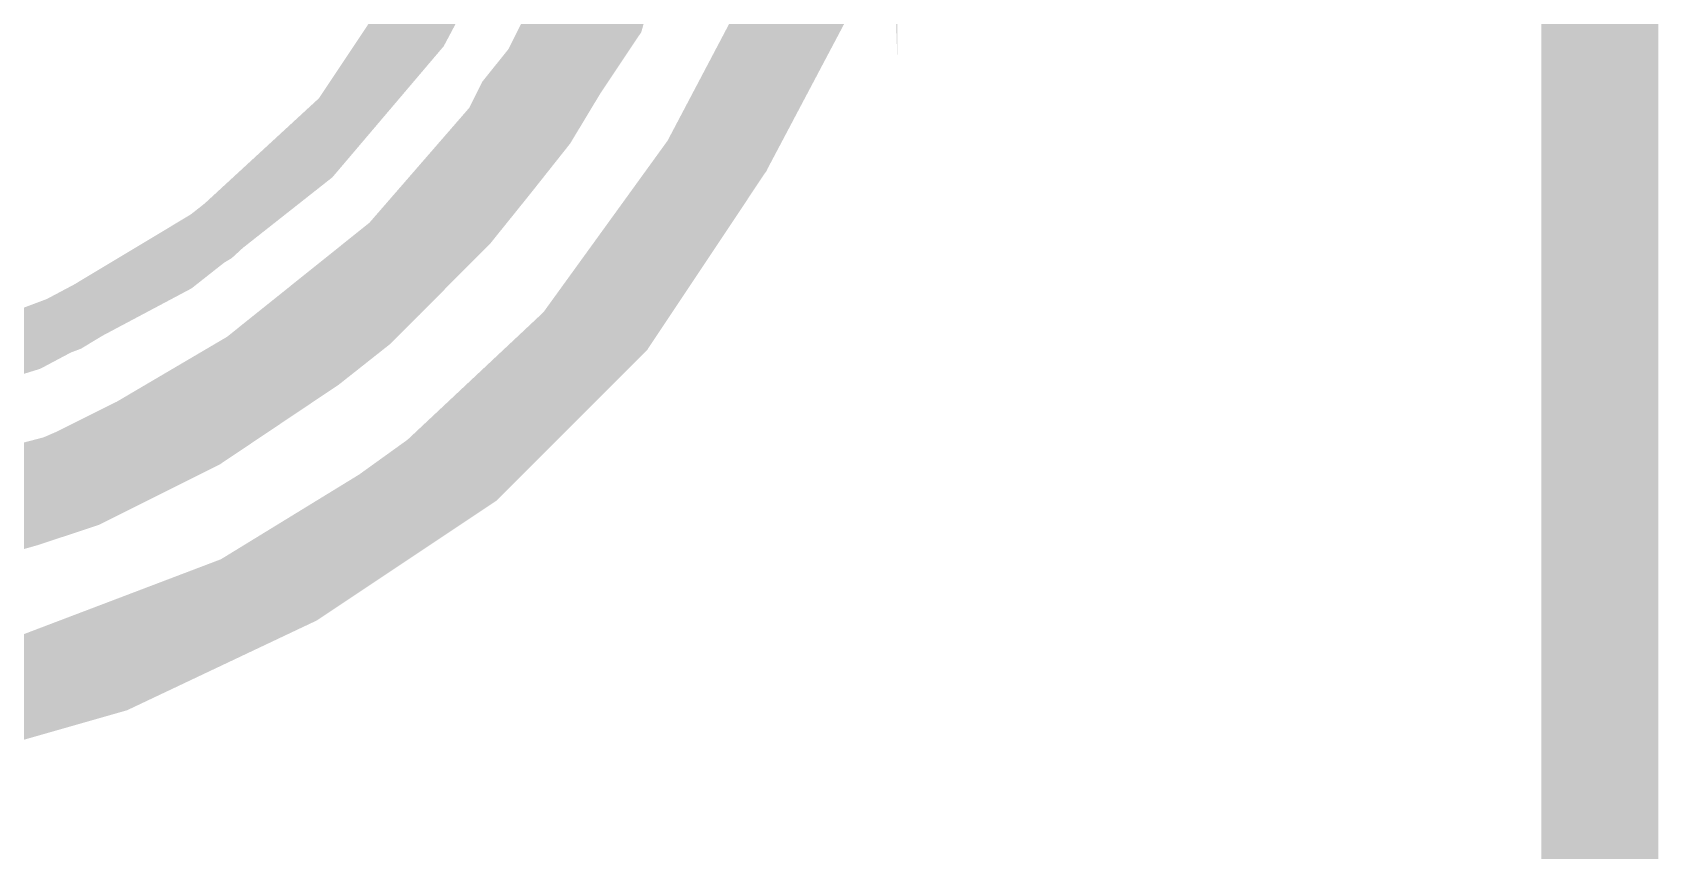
# Model space of a CAD drawing. Extents: x 0.1 to 11.6, y 0.3 to 16.2.
# Drawn here: x 8.1806 to 8.4584, y 14.473 to 14.6128 of the extents above; entities that cross this region are included whole.
import ezdxf

# ---------------------------------------------------------------- set-up
doc = ezdxf.new("R2010")
doc.units = 0
doc.header["$MEASUREMENT"] = 0

msp = doc.modelspace()

# ---------------------------------------------------------------- linework, layer by layer
at = {"color": 0, "const_width": 0.01}
for points in [[(8.32167, 14.9783), (8.32335, 14.925), (8.32335, 14.9283)], [(8.15668, 14.4983), (8.19168, 14.5067), (8.22331, 14.5217), (8.25331, 14.5433), (8.27832, 14.5683), (8.29833, 14.5983), (8.31332, 14.6317), (8.32167, 14.6667), (8.32335, 14.7017), (8.31836, 14.7383), (8.30832, 14.7717), (8.28999, 14.8033), (8.26833, 14.8317), (8.24164, 14.855), (8.21001, 14.8733), (8.17665, 14.8867), (8.14165, 14.8917)], [(8.45335, 14.86), (8.45335, 12.1583)], [(8.15668, 14.5317), (8.18832, 14.54), (8.21669, 14.5567), (8.24164, 14.5767), (8.26335, 14.6017), (8.27832, 14.63), (8.28836, 14.6617), (8.29167, 14.695), (8.28836, 14.7267), (8.27832, 14.7583), (8.26335, 14.7867), (8.24164, 14.8117), (8.21669, 14.8333), (8.18832, 14.8483), (8.15668, 14.8567)], [(8.15332, 14.5517), (8.18001, 14.56), (8.20503, 14.5733), (8.22835, 14.5917), (8.24669, 14.6133), (8.25999, 14.6383), (8.26833, 14.665), (8.27001, 14.695), (8.26833, 14.7233), (8.25999, 14.75), (8.24669, 14.775), (8.22835, 14.7967), (8.20503, 14.815), (8.18001, 14.8283), (8.15332, 14.8367)], [(8.31836, 14.7333), (8.31999, 14.7317), (8.32167, 14.72), (8.32335, 14.7083), (8.32335, 14.695), (8.31999, 14.6583), (8.31, 14.6233), (8.29335, 14.5917), (8.27165, 14.5617), (8.24501, 14.5367), (8.215, 14.5183), (8.18001, 14.505), (8.14501, 14.4983)], [(8.15332, 14.53), (8.18332, 14.5383), (8.21332, 14.5517), (8.23833, 14.5717), (8.25999, 14.5967), (8.27669, 14.625), (8.28836, 14.655), (8.29167, 14.6867), (8.29167, 14.72)], [(8.29167, 14.72), (8.29167, 14.7167), (8.29335, 14.7067), (8.29335, 14.695), (8.29335, 14.685), (8.29167, 14.6733), (8.29167, 14.6617), (8.28836, 14.65), (8.285, 14.64), (8.28, 14.63), (8.27669, 14.62), (8.27001, 14.61), (8.26497, 14.6017), (8.25836, 14.5917), (8.25168, 14.5833), (8.24501, 14.575), (8.23503, 14.5683), (8.22667, 14.56), (8.21832, 14.555), (8.21001, 14.5483), (8.19835, 14.5433), (8.18832, 14.5383), (8.17833, 14.5333), (8.16835, 14.5317)], [(8.16, 14.5533), (8.18668, 14.5633), (8.21164, 14.5783), (8.23335, 14.5983), (8.25, 14.6233), (8.26335, 14.65), (8.26833, 14.6783), (8.26833, 14.7083)], [(7.91667, 14.695), (7.91997, 14.6583), (7.93001, 14.6233), (7.94499, 14.5917), (7.96669, 14.5617), (7.99164, 14.5367), (8.02165, 14.5167), (8.05333, 14.5017), (8.08832, 14.4917), (8.12332, 14.4883), (8.16, 14.4917), (8.19499, 14.5017), (8.22667, 14.5167), (8.25667, 14.5367), (8.28168, 14.5617), (8.30165, 14.5917), (8.31836, 14.6233), (8.32667, 14.6583), (8.33003, 14.695)], [(7.91835, 14.695), (7.92165, 14.6583), (7.93164, 14.625), (7.94667, 14.5917), (7.96669, 14.5633), (7.99164, 14.5383), (8.02165, 14.5183), (8.05333, 14.5033), (8.08832, 14.4933), (8.12332, 14.49), (8.16, 14.4933), (8.19336, 14.5033), (8.22667, 14.5183), (8.25499, 14.5383), (8.28, 14.5633), (8.30165, 14.5917), (8.31668, 14.625), (8.32497, 14.6583), (8.32835, 14.695)], [(7.91997, 14.695), (7.92333, 14.6583), (7.93164, 14.6233), (7.94667, 14.5917), (7.96832, 14.5617), (7.99333, 14.5367), (8.02165, 14.5167), (8.05501, 14.5017), (8.09, 14.4917), (8.125, 14.49), (8.16, 14.4917), (8.19499, 14.5017), (8.22667, 14.5167), (8.25667, 14.5367), (8.28168, 14.5617), (8.30165, 14.5917), (8.31836, 14.6233), (8.32667, 14.6583), (8.33003, 14.695)], [(8.44336, 14.6733), (8.44336, 12.59)], [(8.15668, 14.5317), (8.18832, 14.54), (8.21669, 14.5567), (8.24164, 14.5767), (8.26335, 14.6017), (8.27832, 14.6317)], [(8.28331, 14.6267), (8.28, 14.615), (8.27333, 14.605), (8.26833, 14.5967), (8.26167, 14.5883), (8.25499, 14.58), (8.24501, 14.57), (8.23833, 14.5633), (8.22999, 14.5567), (8.22, 14.55), (8.21001, 14.5433), (8.19997, 14.5383), (8.19, 14.5333), (8.18001, 14.53), (8.16835, 14.5267)], [(8.15332, 14.5233), (8.18668, 14.5333), (8.21669, 14.5483), (8.24333, 14.5683), (8.26497, 14.5933), (8.28331, 14.6217)], [(8.27333, 14.62), (8.26833, 14.61), (8.26167, 14.6017), (8.25667, 14.5917), (8.24832, 14.5833), (8.24164, 14.5767), (8.23335, 14.5683), (8.22336, 14.5617), (8.215, 14.555), (8.20665, 14.5483), (8.19667, 14.545), (8.18668, 14.54), (8.17503, 14.535)]]:
    msp.add_lwpolyline(points, dxfattribs=at)

doc.saveas('drawing.dxf')
